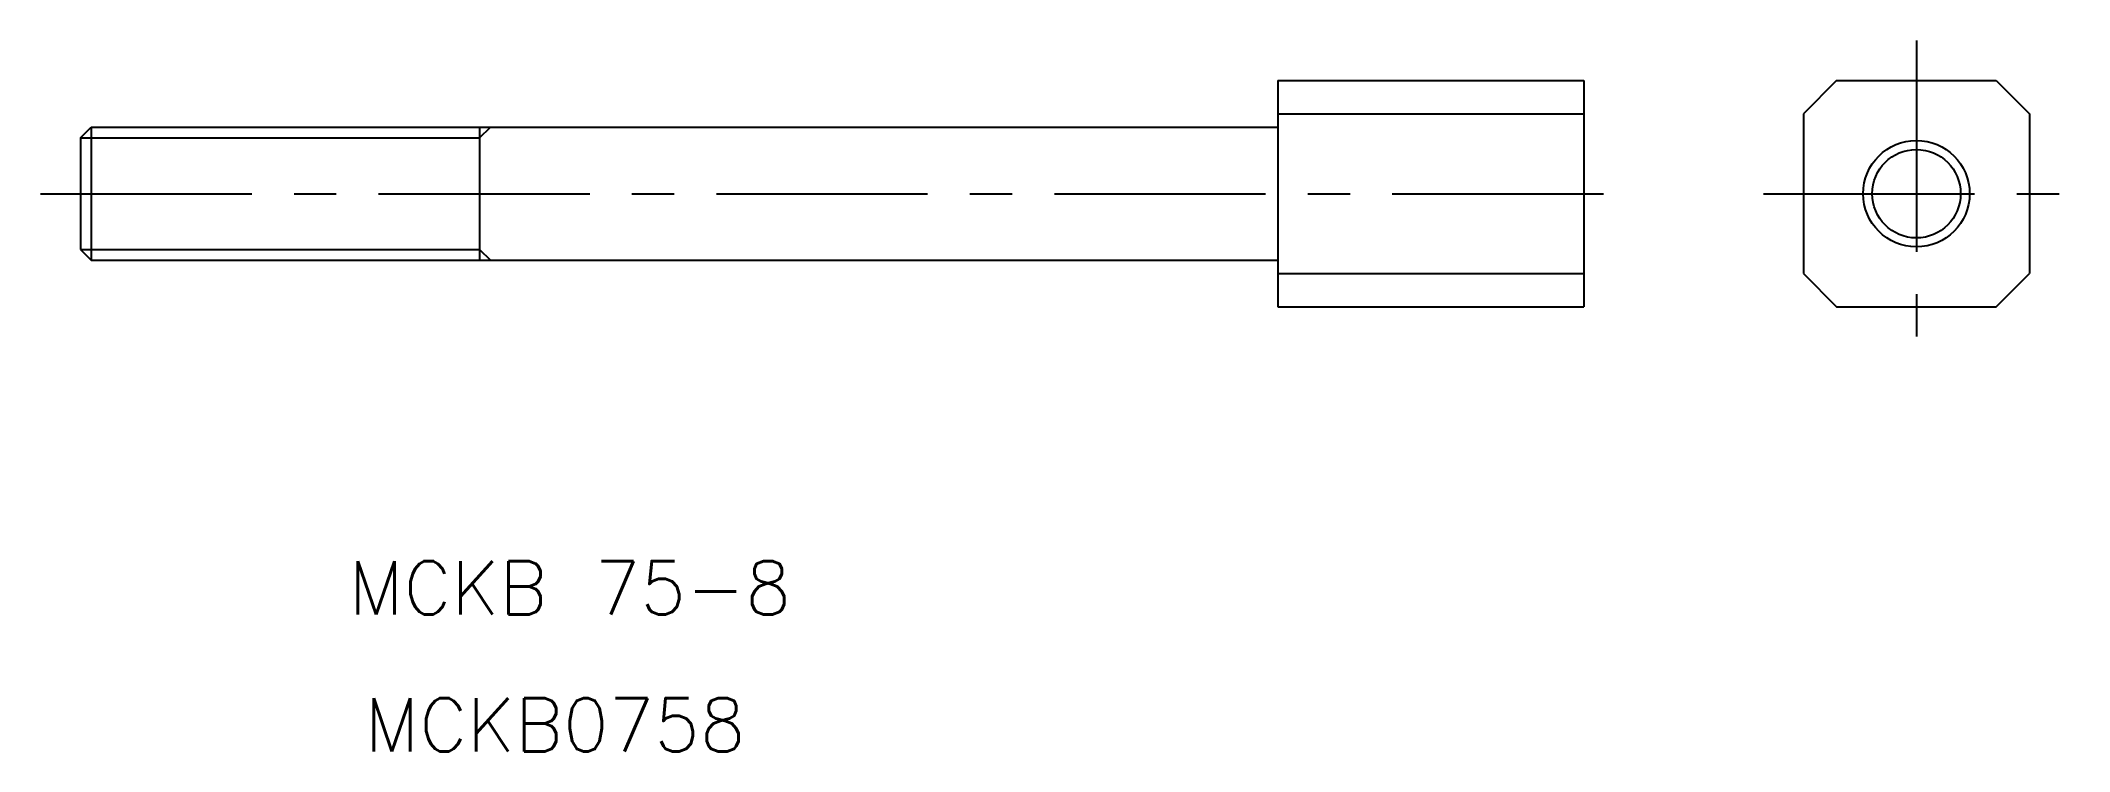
# Model space of a CAD drawing. Extents: x 31 to 184, y 115 to 168.
import ezdxf
from ezdxf.enums import TextEntityAlignment as Align

# ---------------------------------------------------------------- set-up
doc = ezdxf.new("R2010")
doc.units = 0
doc.header["$LTSCALE"] = 0.5
doc.linetypes.add('CENTER', pattern=[50.8, 31.75, -6.35, 6.35, -6.35])
doc.layers.get('0').update_dxf_attribs({"linetype": 'CONTINUOUS'})
doc.layers.add('CENTER', color=1, linetype='CENTER')
doc.layers.add('NOTE', color=9, linetype='CONTINUOUS')
doc.styles.get("Standard").update_dxf_attribs({"font": 'txt.shx'})

msp = doc.modelspace()

# ---------------------------------------------------------------- linework, layer by layer
for p, q in [((124.319935, 165.205002), (124.319935, 148.205002)), ((124.319935, 165.205002), (147.319936, 165.205002)), ((147.319936, 165.205002), (147.319936, 148.205002)), ((166.319936, 165.205002), (163.819936, 162.705002)), ((166.319936, 165.205002), (178.319937, 165.205002)), ((178.319937, 165.205002), (180.819937, 162.705002)), ((34.319935, 160.893002), (35.131939, 161.705002)), ((35.131939, 161.705002), (124.319935, 161.705002)), ((64.319936, 161.705002), (64.319936, 151.705002)), ((124.319935, 162.705002), (147.319936, 162.705002)), ((163.819936, 162.705002), (163.819936, 150.705002)), ((180.819937, 162.705002), (180.819937, 150.705002)), ((34.319935, 160.893), (34.319935, 152.517004)), ((147.319936, 160.955002), (147.319936, 160.955102)), ((147.319936, 156.705002), (147.320036, 156.705002)), ((34.319935, 152.517002), (35.131939, 151.705002)), ((35.131939, 151.705002), (124.319935, 151.705002)), ((124.319935, 150.705002), (147.319936, 150.705002)), ((163.819936, 150.705002), (166.319936, 148.205002)), ((178.319937, 148.205002), (180.819937, 150.705002)), ((124.319935, 148.205002), (147.319936, 148.205002)), ((166.319936, 148.205002), (178.319937, 148.205002))]:
    msp.add_line(p, q)
at = {"color": 7}
msp.add_line((35.131939, 161.705002), (35.131939, 151.705002), dxfattribs=at)
at = {"color": 3}
for p, q in [((64.319936, 160.893002), (65.13194, 161.705002)), ((34.319935, 160.893002), (64.319936, 160.893002)), ((34.319935, 152.517002), (64.319936, 152.517002)), ((64.319936, 152.517002), (65.13194, 151.705002))]:
    msp.add_line(p, q, dxfattribs=at)
msp.add_circle((172.319937, 156.705002), 4, dxfattribs=at)
msp.add_circle((172.319937, 156.705002), 3.3235)
at = {"layer": 'CENTER'}
for p, q in [((172.319937, 168.205002), (172.319937, 145.205002)), ((31.319932, 156.705002), (150.319936, 156.705002)), ((160.819936, 156.705002), (183.819937, 156.705002))]:
    msp.add_line(p, q, dxfattribs=at)

# ---------------------------------------------------------------- texts
at = {"layer": 'NOTE'}
for s, p in [('MCKB 75-8', (71.104045, 123.897914)), ('MCKB0758', (69.988169, 113.606733))]:
    msp.add_text(s, height=4, dxfattribs=at).set_placement(p, align=Align.BOTTOM_CENTER)

doc.saveas('drawing.dxf')
